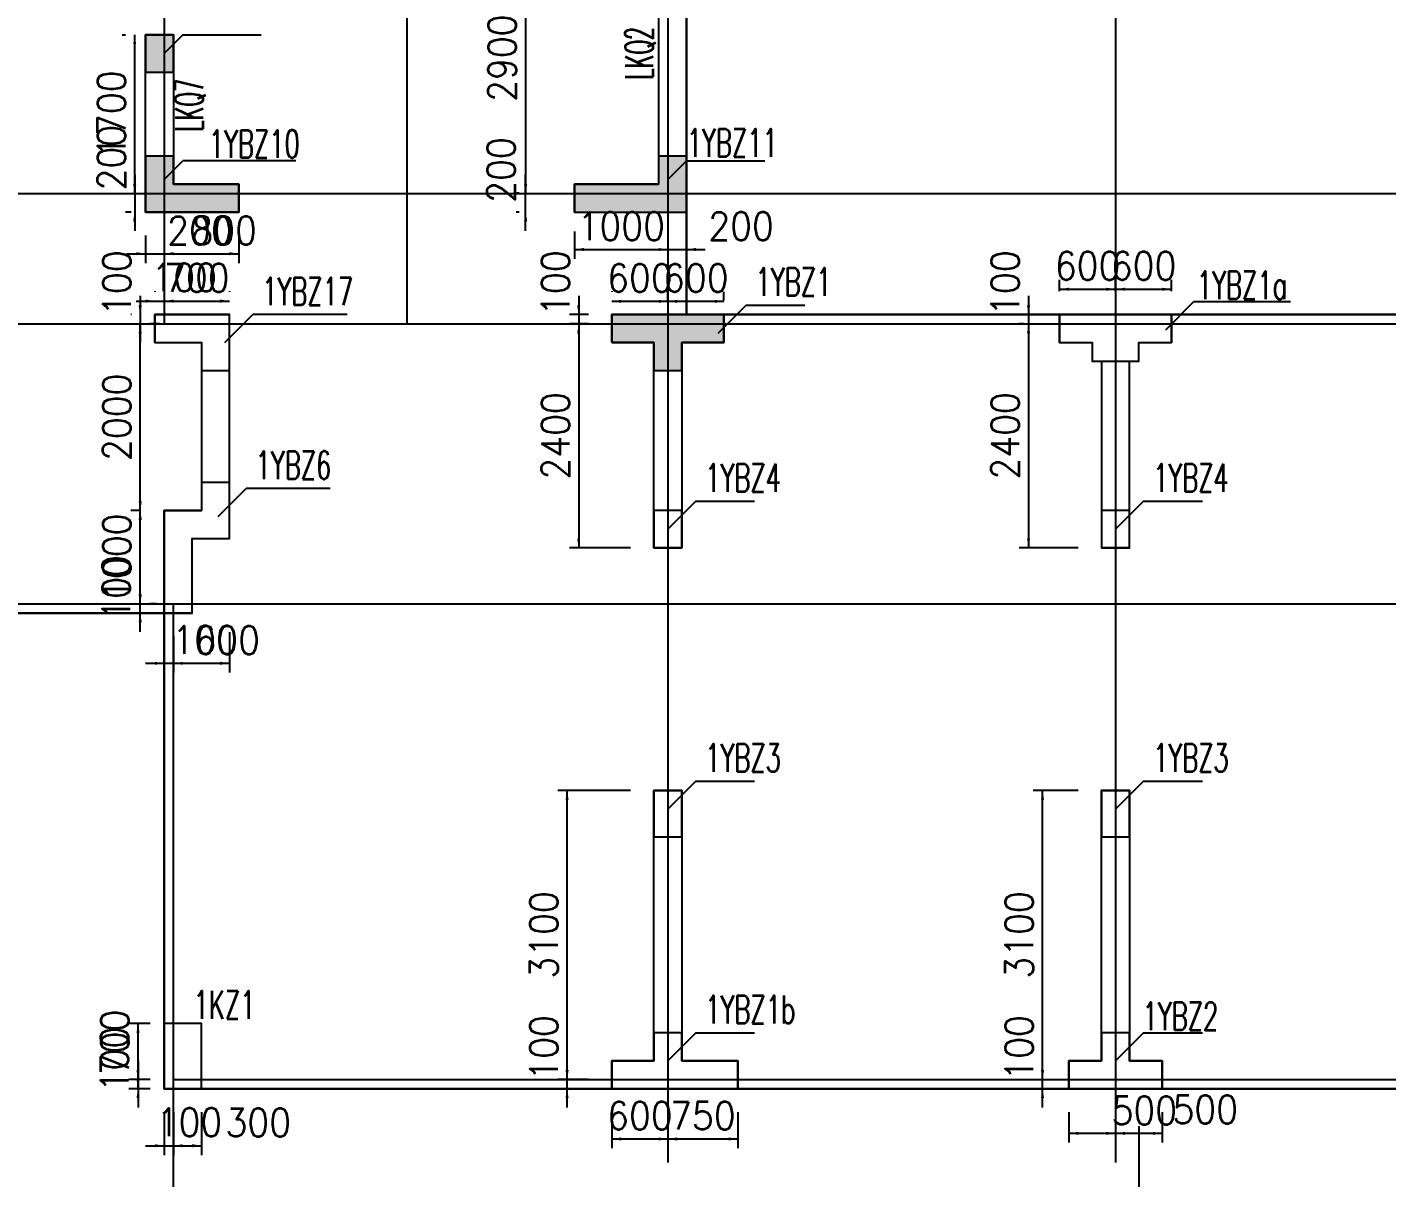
# Model space of a CAD drawing. Extents: x 387171 to 699106, y 11966 to 245688.
# Drawn here: x 606839 to 621415, y 216084 to 228420 of the extents above; entities that cross this region are included whole.
import ezdxf
from ezdxf.enums import TextEntityAlignment as Align

# ---------------------------------------------------------------- set-up
doc = ezdxf.new("R2010")
doc.units = 0
doc.header["$LTSCALE"] = 100
doc.header["$MEASUREMENT"] = 0
doc.linetypes.add('DASHED', pattern=[19.05, 12.7, -6.35])
for name, color, linetype in [('b边缘构件', 235, 'Continuous'), ('colu-主楼', 7, 'Continuous'), ('COLU_DASH', 9, 'DASHED'), ('DOTE', 253, 'Continuous'), ('Q-TEXT', 2, 'Continuous'), ('TEXT', 7, 'Continuous'), ('THIN', 7, 'Continuous'), ('wall-主楼', 2, 'Continuous'), ('Y阴影', 254, 'Continuous'), ('小尺寸', 4, 'Continuous'), ('柱标注', 2, 'Continuous')]:
    doc.layers.add(name, color=color, linetype=linetype)
doc.styles.get("Standard").update_dxf_attribs({"font": 'standard'})
doc.dimstyles.get("Standard").update_dxf_attribs({"dimtxt": 300, "dimasz": 100, "dimexe": 100, "dimexo": 250, "dimgap": 100, "dimtad": 0, "dimtoh": 1, "dimdec": 0, "dimdsep": 46, "dimcen": 0.09, "dimclrt": 7, "dimadec": 0, "dimazin": 0, "dimtfac": 1, "dimtdec": 4, "dimtofl": 0, "dimtmove": 0, "dimatfit": 3, "dimfxl": 1, "dimtolj": 1, "dimtzin": 0, "dimarcsym": 0})

# ---------------------------------------------------------------- blocks, each defined once
blk = doc.blocks.new('*D1892')
at = {"layer": '小尺寸', "color": 0, "linetype": 'ByBlock', "lineweight": -2}
for p, q in [((613708, 216788), (613708, 216400)), ((614458, 216788), (614458, 216400)), ((613708, 216500), (614458, 216500))]:
    blk.add_line(p, q, dxfattribs=at)
for points in [[(613708, 216500), (613808, 216517), (613808, 216483)], [(614458, 216500), (614358, 216483), (614358, 216517)]]:
    blk.add_solid(points, dxfattribs=at)
at = {"layer": '小尺寸', "color": 7, "linetype": 'Continuous', "lineweight": -2, "insert": (614083, 216750), "char_height": 300, "width": 566.67, "attachment_point": 5}
blk.add_mtext('750', dxfattribs=at)
blk = doc.blocks.new('*D1494')
at = {"layer": '小尺寸', "color": 0, "linetype": 'ByBlock', "lineweight": -2}
for p, q in [((612627, 216838), (612627, 217338)), ((612708, 217138), (612527, 217138)), ((612708, 217038), (612527, 217038))]:
    blk.add_line(p, q, dxfattribs=at)
for points in [[(612627, 217138), (612611, 217238), (612644, 217238)], [(612627, 217038), (612644, 216938), (612611, 216938)]]:
    blk.add_solid(points, dxfattribs=at)
at = {"layer": '小尺寸', "color": 7, "linetype": 'Continuous', "lineweight": -2, "insert": (612377, 217476), "char_height": 300, "width": 476.67, "attachment_point": 5, "rotation": 90}
blk.add_mtext('100', dxfattribs=at)
blk = doc.blocks.new('*D2404')
at = {"layer": '小尺寸', "color": 0, "linetype": 'ByBlock', "lineweight": -2}
for p, q in [((608058, 223238), (607951, 223238)), ((608051, 222238), (608051, 223238)), ((608227, 222238), (608151, 222238))]:
    blk.add_line(p, q, dxfattribs=at)
for points in [[(608051, 223238), (608068, 223138), (608034, 223138)], [(608051, 222238), (608034, 222338), (608068, 222338)]]:
    blk.add_solid(points, dxfattribs=at)
at = {"layer": '小尺寸', "color": 7, "linetype": 'Continuous', "lineweight": -2, "insert": (607801, 222738), "char_height": 300, "width": 690, "attachment_point": 5, "rotation": 90}
blk.add_mtext('1000', dxfattribs=at)
blk = doc.blocks.new('*D2012')
at = {"layer": '小尺寸', "color": 0, "linetype": 'ByBlock', "lineweight": -2}
for p, q in [((608408, 221888), (608408, 221500)), ((609008, 221934), (609008, 221500)), ((608408, 221600), (609008, 221600))]:
    blk.add_line(p, q, dxfattribs=at)
for points in [[(608408, 221600), (608508, 221616), (608508, 221583)], [(609008, 221600), (608908, 221583), (608908, 221616)]]:
    blk.add_solid(points, dxfattribs=at)
at = {"layer": '小尺寸', "color": 7, "linetype": 'Continuous', "lineweight": -2, "insert": (608984, 221848), "char_height": 300, "width": 556.67, "attachment_point": 5}
blk.add_mtext('600', dxfattribs=at)
blk = doc.blocks.new('*D2903')
at = {"layer": '小尺寸', "color": 0, "linetype": 'ByBlock', "lineweight": -2}
for p, q in [((608308, 225588), (608308, 225584)), ((609008, 225588), (609008, 225584)), ((608308, 225484), (609008, 225484))]:
    blk.add_line(p, q, dxfattribs=at)
for points in [[(608308, 225484), (608408, 225500), (608408, 225467)], [(609008, 225484), (608908, 225467), (608908, 225500)]]:
    blk.add_solid(points, dxfattribs=at)
at = {"layer": '小尺寸', "color": 7, "linetype": 'Continuous', "lineweight": -2, "insert": (608658, 225734), "char_height": 300, "width": 566.67, "attachment_point": 5}
blk.add_mtext('700', dxfattribs=at)
blk = doc.blocks.new('*D3325')
at = {"layer": '小尺寸', "color": 0, "linetype": 'ByBlock', "lineweight": -2}
for p, q in [((613108, 216788), (613108, 216400)), ((613708, 216788), (613708, 216400)), ((613108, 216500), (613708, 216500))]:
    blk.add_line(p, q, dxfattribs=at)
for points in [[(613108, 216500), (613208, 216517), (613208, 216483)], [(613708, 216500), (613608, 216483), (613608, 216517)]]:
    blk.add_solid(points, dxfattribs=at)
at = {"layer": '小尺寸', "color": 7, "linetype": 'Continuous', "lineweight": -2, "insert": (613408, 216750), "char_height": 300, "width": 556.67, "attachment_point": 5}
blk.add_mtext('600', dxfattribs=at)
blk = doc.blocks.new('*D4067')
at = {"layer": '小尺寸', "color": 0, "linetype": 'ByBlock', "lineweight": -2}
for p, q in [((612627, 216838), (612627, 217338)), ((612858, 217138), (612527, 217138)), ((612858, 217038), (612527, 217038))]:
    blk.add_line(p, q, dxfattribs=at)
for points in [[(612627, 217138), (612611, 217238), (612644, 217238)], [(612627, 217038), (612644, 216938), (612611, 216938)]]:
    blk.add_solid(points, dxfattribs=at)
at = {"layer": '小尺寸', "color": 7, "linetype": 'Continuous', "lineweight": -2, "insert": (612377, 217476), "char_height": 300, "width": 476.67, "attachment_point": 5, "rotation": 90}
blk.add_mtext('100', dxfattribs=at)
blk = doc.blocks.new('*D3828')
at = {"layer": '小尺寸', "color": 0, "linetype": 'ByBlock', "lineweight": -2}
for p, q in [((613308, 220238), (612527, 220238)), ((612627, 217138), (612627, 220238)), ((612708, 217138), (612527, 217138))]:
    blk.add_line(p, q, dxfattribs=at)
for points in [[(612627, 220238), (612644, 220138), (612611, 220138)], [(612627, 217138), (612611, 217238), (612644, 217238)]]:
    blk.add_solid(points, dxfattribs=at)
at = {"layer": '小尺寸', "color": 7, "linetype": 'Continuous', "lineweight": -2, "insert": (612377, 218688), "char_height": 300, "width": 775, "attachment_point": 5, "rotation": 90}
blk.add_mtext('3100', dxfattribs=at)
blk = doc.blocks.new('*D4554')
at = {"layer": '小尺寸', "color": 0, "linetype": 'ByBlock', "lineweight": -2}
for p, q in [((618008, 216788), (618008, 216461)), ((618508, 216788), (618508, 216461)), ((618008, 216561), (618508, 216561))]:
    blk.add_line(p, q, dxfattribs=at)
for points in [[(618008, 216561), (618108, 216577), (618108, 216544)], [(618508, 216561), (618408, 216544), (618408, 216577)]]:
    blk.add_solid(points, dxfattribs=at)
at = {"layer": '小尺寸', "color": 7, "linetype": 'Continuous', "lineweight": -2, "insert": (618816, 216807), "char_height": 300, "width": 566.67, "attachment_point": 5}
blk.add_mtext('500', dxfattribs=at)
blk = doc.blocks.new('*D4307')
at = {"layer": '小尺寸', "color": 0, "linetype": 'ByBlock', "lineweight": -2}
for p, q in [((618508, 216788), (618508, 216461)), ((619008, 216788), (619008, 216461)), ((618508, 216561), (619008, 216561))]:
    blk.add_line(p, q, dxfattribs=at)
for points in [[(618508, 216561), (618608, 216577), (618608, 216544)], [(619008, 216561), (618908, 216544), (618908, 216577)]]:
    blk.add_solid(points, dxfattribs=at)
at = {"layer": '小尺寸', "color": 7, "linetype": 'Continuous', "lineweight": -2, "insert": (619469, 216815), "char_height": 300, "width": 566.67, "attachment_point": 5}
blk.add_mtext('500', dxfattribs=at)
blk = doc.blocks.new('*D490')
at = {"layer": '小尺寸', "color": 0, "linetype": 'ByBlock', "lineweight": -2}
for p, q in [((617724, 216838), (617724, 217338)), ((617557, 217138), (617624, 217138)), ((617758, 217038), (617624, 217038))]:
    blk.add_line(p, q, dxfattribs=at)
for points in [[(617724, 217138), (617708, 217238), (617741, 217238)], [(617724, 217038), (617741, 216938), (617708, 216938)]]:
    blk.add_solid(points, dxfattribs=at)
at = {"layer": '小尺寸', "color": 7, "linetype": 'Continuous', "lineweight": -2, "insert": (617474, 217476), "char_height": 300, "width": 476.67, "attachment_point": 5, "rotation": 90}
blk.add_mtext('100', dxfattribs=at)
blk = doc.blocks.new('*D248')
at = {"layer": '小尺寸', "color": 0, "linetype": 'ByBlock', "lineweight": -2}
for p, q in [((618108, 220238), (617624, 220238)), ((617724, 217138), (617724, 220238)), ((617557, 217138), (617624, 217138))]:
    blk.add_line(p, q, dxfattribs=at)
for points in [[(617724, 220238), (617741, 220138), (617708, 220138)], [(617724, 217138), (617708, 217238), (617741, 217238)]]:
    blk.add_solid(points, dxfattribs=at)
at = {"layer": '小尺寸', "color": 7, "linetype": 'Continuous', "lineweight": -2, "insert": (617474, 218688), "char_height": 300, "width": 775, "attachment_point": 5, "rotation": 90}
blk.add_mtext('3100', dxfattribs=at)
blk = doc.blocks.new('*D1929')
at = {"layer": '小尺寸', "color": 0, "linetype": 'ByBlock', "lineweight": -2}
for p, q in [((608028, 217338), (608028, 216838)), ((608158, 217138), (607928, 217138)), ((608158, 217038), (607928, 217038))]:
    blk.add_line(p, q, dxfattribs=at)
for points in [[(608028, 217138), (608011, 217238), (608044, 217238)], [(608028, 217038), (608044, 216938), (608011, 216938)]]:
    blk.add_solid(points, dxfattribs=at)
at = {"layer": '小尺寸', "color": 7, "linetype": 'Continuous', "lineweight": -2, "insert": (607775, 217353), "char_height": 300, "width": 476.67, "attachment_point": 5, "rotation": 90}
blk.add_mtext('100', dxfattribs=at)
blk = doc.blocks.new('*D2827')
at = {"layer": '小尺寸', "color": 0, "linetype": 'ByBlock', "lineweight": -2}
for p, q in [((608158, 217738), (607928, 217738)), ((608028, 217038), (608028, 217738)), ((608158, 217038), (607928, 217038))]:
    blk.add_line(p, q, dxfattribs=at)
for points in [[(608028, 217738), (608044, 217638), (608011, 217638)], [(608028, 217038), (608011, 217138), (608044, 217138)]]:
    blk.add_solid(points, dxfattribs=at)
at = {"layer": '小尺寸', "color": 7, "linetype": 'Continuous', "lineweight": -2, "insert": (607779, 217535), "char_height": 300, "width": 566.67, "attachment_point": 5, "rotation": 90}
blk.add_mtext('700', dxfattribs=at)
blk = doc.blocks.new('*D3014')
at = {"layer": '小尺寸', "color": 0, "linetype": 'ByBlock', "lineweight": -2}
for p, q in [((608308, 216788), (608308, 216328)), ((608408, 216788), (608408, 216328)), ((608108, 216428), (608608, 216428))]:
    blk.add_line(p, q, dxfattribs=at)
for points in [[(608308, 216428), (608208, 216411), (608208, 216444)], [(608408, 216428), (608508, 216444), (608508, 216411)]]:
    blk.add_solid(points, dxfattribs=at)
at = {"layer": '小尺寸', "color": 7, "linetype": 'Continuous', "lineweight": -2, "insert": (608579, 216681), "char_height": 300, "width": 476.67, "attachment_point": 5}
blk.add_mtext('100', dxfattribs=at)
blk = doc.blocks.new('*D2758')
at = {"layer": '小尺寸', "color": 0, "linetype": 'ByBlock', "lineweight": -2}
for p, q in [((608408, 216788), (608408, 216328)), ((608708, 216788), (608708, 216328)), ((608408, 216428), (608708, 216428))]:
    blk.add_line(p, q, dxfattribs=at)
for points in [[(608408, 216428), (608508, 216444), (608508, 216411)], [(608708, 216428), (608608, 216411), (608608, 216444)]]:
    blk.add_solid(points, dxfattribs=at)
at = {"layer": '小尺寸', "color": 7, "linetype": 'Continuous', "lineweight": -2, "insert": (609317, 216677), "char_height": 300, "width": 566.67, "attachment_point": 5}
blk.add_mtext('300', dxfattribs=at)
blk = doc.blocks.new('*D3878')
at = {"layer": '小尺寸', "color": 0, "linetype": 'ByBlock', "lineweight": -2}
for p, q in [((612708, 226229), (612708, 225936)), ((613708, 226229), (613708, 225936)), ((612708, 226036), (613708, 226036))]:
    blk.add_line(p, q, dxfattribs=at)
for points in [[(612708, 226036), (612808, 226053), (612808, 226020)], [(613708, 226036), (613608, 226020), (613608, 226053)]]:
    blk.add_solid(points, dxfattribs=at)
at = {"layer": '小尺寸', "color": 7, "linetype": 'Continuous', "lineweight": -2, "insert": (613208, 226286), "char_height": 300, "width": 690, "attachment_point": 5}
blk.add_mtext('1000', dxfattribs=at)
blk = doc.blocks.new('*D194')
at = {"layer": '小尺寸', "color": 0, "linetype": 'ByBlock', "lineweight": -2}
for p, q in [((613708, 226229), (613708, 225936)), ((613908, 226229), (613908, 225936)), ((613508, 226036), (614108, 226036))]:
    blk.add_line(p, q, dxfattribs=at)
for points in [[(613708, 226036), (613608, 226020), (613608, 226053)], [(613908, 226036), (614008, 226053), (614008, 226020)]]:
    blk.add_solid(points, dxfattribs=at)
at = {"layer": '小尺寸', "color": 7, "linetype": 'Continuous', "lineweight": -2, "insert": (614493, 226286), "char_height": 300, "width": 566.67, "attachment_point": 5}
blk.add_mtext('200', dxfattribs=at)
blk = doc.blocks.new('*D4362')
at = {"layer": '小尺寸', "color": 0, "linetype": 'ByBlock', "lineweight": -2}
for p, q in [((612183, 226238), (612183, 226838)), ((612112, 226638), (612083, 226638)), ((612112, 226438), (612083, 226438))]:
    blk.add_line(p, q, dxfattribs=at)
for points in [[(612183, 226638), (612166, 226738), (612200, 226738)], [(612183, 226438), (612200, 226338), (612166, 226338)]]:
    blk.add_solid(points, dxfattribs=at)
at = {"layer": '小尺寸', "color": 7, "linetype": 'Continuous', "lineweight": -2, "insert": (611920, 226889), "char_height": 300, "width": 566.67, "attachment_point": 5, "rotation": 90}
blk.add_mtext('200', dxfattribs=at)
blk = doc.blocks.new('*D686')
at = {"layer": '小尺寸', "color": 0, "linetype": 'ByBlock', "lineweight": -2}
for p, q in [((617908, 225588), (617908, 225711)), ((618508, 225588), (618508, 225711)), ((617908, 225611), (618508, 225611))]:
    blk.add_line(p, q, dxfattribs=at)
for points in [[(617908, 225611), (618008, 225627), (618008, 225594)], [(618508, 225611), (618408, 225594), (618408, 225627)]]:
    blk.add_solid(points, dxfattribs=at)
at = {"layer": '小尺寸', "color": 7, "linetype": 'Continuous', "lineweight": -2, "insert": (618208, 225861), "char_height": 300, "width": 556.67, "attachment_point": 5}
blk.add_mtext('600', dxfattribs=at)
blk = doc.blocks.new('*D298')
at = {"layer": '小尺寸', "color": 0, "linetype": 'ByBlock', "lineweight": -2}
for p, q in [((618508, 225588), (618508, 225711)), ((619108, 225588), (619108, 225711)), ((618508, 225611), (619108, 225611))]:
    blk.add_line(p, q, dxfattribs=at)
for points in [[(618508, 225611), (618608, 225627), (618608, 225594)], [(619108, 225611), (619008, 225594), (619008, 225627)]]:
    blk.add_solid(points, dxfattribs=at)
at = {"layer": '小尺寸', "color": 7, "linetype": 'Continuous', "lineweight": -2, "insert": (618808, 225861), "char_height": 300, "width": 556.67, "attachment_point": 5}
blk.add_mtext('600', dxfattribs=at)
blk = doc.blocks.new('*D1183')
at = {"layer": '小尺寸', "color": 0, "linetype": 'ByBlock', "lineweight": -2}
for p, q in [((617575, 225538), (617575, 225038)), ((617658, 225338), (617475, 225338)), ((617519, 225238), (617475, 225238))]:
    blk.add_line(p, q, dxfattribs=at)
for points in [[(617575, 225338), (617558, 225438), (617591, 225438)], [(617575, 225238), (617591, 225138), (617558, 225138)]]:
    blk.add_solid(points, dxfattribs=at)
at = {"layer": '小尺寸', "color": 7, "linetype": 'Continuous', "lineweight": -2, "insert": (617325, 225676), "char_height": 300, "width": 476.67, "attachment_point": 5, "rotation": 90}
blk.add_mtext('100', dxfattribs=at)
blk = doc.blocks.new('*D776')
at = {"layer": '小尺寸', "color": 0, "linetype": 'ByBlock', "lineweight": -2}
for p, q in [((617519, 225238), (617475, 225238)), ((617575, 225238), (617575, 222838)), ((618108, 222838), (617475, 222838))]:
    blk.add_line(p, q, dxfattribs=at)
for points in [[(617575, 225238), (617591, 225138), (617558, 225138)], [(617575, 222838), (617558, 222938), (617591, 222938)]]:
    blk.add_solid(points, dxfattribs=at)
at = {"layer": '小尺寸', "color": 7, "linetype": 'Continuous', "lineweight": -2, "insert": (617325, 224038), "char_height": 300, "width": 785, "attachment_point": 5, "rotation": 90}
blk.add_mtext('2400', dxfattribs=at)
blk = doc.blocks.new('*D140')
at = {"layer": '小尺寸', "color": 0, "linetype": 'ByBlock', "lineweight": -2}
for p, q in [((608051, 221938), (608051, 222438)), ((608058, 222138), (607951, 222138)), ((608227, 222238), (608151, 222238))]:
    blk.add_line(p, q, dxfattribs=at)
for points in [[(608051, 222238), (608034, 222338), (608068, 222338)], [(608051, 222138), (608068, 222038), (608034, 222038)]]:
    blk.add_solid(points, dxfattribs=at)
at = {"layer": '小尺寸', "color": 7, "linetype": 'Continuous', "lineweight": -2, "insert": (607794, 222408), "char_height": 300, "width": 476.67, "attachment_point": 5, "rotation": 90}
blk.add_mtext('100', dxfattribs=at)
blk = doc.blocks.new('*D4315')
at = {"layer": '小尺寸', "color": 0, "linetype": 'ByBlock', "lineweight": -2}
for p, q in [((608051, 223238), (608051, 225238)), ((608257, 225238), (608151, 225238)), ((608058, 223238), (607951, 223238))]:
    blk.add_line(p, q, dxfattribs=at)
for points in [[(608051, 225238), (608068, 225138), (608034, 225138)], [(608051, 223238), (608034, 223338), (608068, 223338)]]:
    blk.add_solid(points, dxfattribs=at)
at = {"layer": '小尺寸', "color": 7, "linetype": 'Continuous', "lineweight": -2, "insert": (607801, 224238), "char_height": 300, "width": 780, "attachment_point": 5, "rotation": 90}
blk.add_mtext('2000', dxfattribs=at)
blk = doc.blocks.new('*D640')
at = {"layer": '小尺寸', "color": 0, "linetype": 'ByBlock', "lineweight": -2}
for p, q in [((607858, 228338), (607892, 228338)), ((607992, 226638), (607992, 228338)), ((607853, 226638), (607892, 226638))]:
    blk.add_line(p, q, dxfattribs=at)
for points in [[(607992, 228338), (608008, 228238), (607975, 228238)], [(607992, 226638), (607975, 226738), (608008, 226738)]]:
    blk.add_solid(points, dxfattribs=at)
at = {"layer": '小尺寸', "color": 7, "linetype": 'Continuous', "lineweight": -2, "insert": (607742, 227488), "char_height": 300, "width": 690, "attachment_point": 5, "rotation": 90}
blk.add_mtext('1700', dxfattribs=at)
blk = doc.blocks.new('*D1070')
at = {"layer": '小尺寸', "color": 0, "linetype": 'ByBlock', "lineweight": -2}
for p, q in [((608308, 221888), (608308, 221500)), ((608408, 221888), (608408, 221500)), ((608108, 221600), (608608, 221600))]:
    blk.add_line(p, q, dxfattribs=at)
for points in [[(608308, 221600), (608208, 221583), (608208, 221616)], [(608408, 221600), (608508, 221616), (608508, 221583)]]:
    blk.add_solid(points, dxfattribs=at)
at = {"layer": '小尺寸', "color": 7, "linetype": 'Continuous', "lineweight": -2, "insert": (608746, 221850), "char_height": 300, "width": 476.67, "attachment_point": 5}
blk.add_mtext('100', dxfattribs=at)
blk = doc.blocks.new('*D1813')
at = {"layer": '小尺寸', "color": 0, "linetype": 'ByBlock', "lineweight": -2}
for p, q in [((608208, 225588), (608208, 225584)), ((608308, 225588), (608308, 225584)), ((608008, 225484), (608508, 225484))]:
    blk.add_line(p, q, dxfattribs=at)
for points in [[(608208, 225484), (608108, 225467), (608108, 225500)], [(608308, 225484), (608408, 225500), (608408, 225467)]]:
    blk.add_solid(points, dxfattribs=at)
at = {"layer": '小尺寸', "color": 7, "linetype": 'Continuous', "lineweight": -2, "insert": (608523, 225738), "char_height": 300, "width": 476.67, "attachment_point": 5}
blk.add_mtext('100', dxfattribs=at)
blk = doc.blocks.new('*D1557')
at = {"layer": '小尺寸', "color": 0, "linetype": 'ByBlock', "lineweight": -2}
for p, q in [((608051, 225538), (608051, 225038)), ((607801, 225238), (607951, 225238)), ((607958, 225338), (607951, 225338))]:
    blk.add_line(p, q, dxfattribs=at)
for points in [[(608051, 225338), (608034, 225438), (608068, 225438)], [(608051, 225238), (608068, 225138), (608034, 225138)]]:
    blk.add_solid(points, dxfattribs=at)
at = {"layer": '小尺寸', "color": 7, "linetype": 'Continuous', "lineweight": -2, "insert": (607801, 225676), "char_height": 300, "width": 476.67, "attachment_point": 5, "rotation": 90}
blk.add_mtext('100', dxfattribs=at)
blk = doc.blocks.new('*D2332')
at = {"layer": '小尺寸', "color": 0, "linetype": 'ByBlock', "lineweight": -2}
for p, q in [((613108, 225588), (613108, 225581)), ((613708, 225488), (613708, 225581)), ((613108, 225481), (613708, 225481))]:
    blk.add_line(p, q, dxfattribs=at)
for points in [[(613108, 225481), (613208, 225497), (613208, 225464)], [(613708, 225481), (613608, 225464), (613608, 225497)]]:
    blk.add_solid(points, dxfattribs=at)
at = {"layer": '小尺寸', "color": 7, "linetype": 'Continuous', "lineweight": -2, "insert": (613408, 225731), "char_height": 300, "width": 556.67, "attachment_point": 5}
blk.add_mtext('600', dxfattribs=at)
blk = doc.blocks.new('*D2084')
at = {"layer": '小尺寸', "color": 0, "linetype": 'ByBlock', "lineweight": -2}
for p, q in [((613708, 225488), (613708, 225581)), ((614308, 225488), (614308, 225581)), ((613708, 225481), (614308, 225481))]:
    blk.add_line(p, q, dxfattribs=at)
for points in [[(613708, 225481), (613808, 225497), (613808, 225464)], [(614308, 225481), (614208, 225464), (614208, 225497)]]:
    blk.add_solid(points, dxfattribs=at)
at = {"layer": '小尺寸', "color": 7, "linetype": 'Continuous', "lineweight": -2, "insert": (614008, 225731), "char_height": 300, "width": 556.67, "attachment_point": 5}
blk.add_mtext('600', dxfattribs=at)
blk = doc.blocks.new('*D2836')
at = {"layer": '小尺寸', "color": 0, "linetype": 'ByBlock', "lineweight": -2}
for p, q in [((612752, 225538), (612752, 225038)), ((612858, 225338), (612652, 225338)), ((612858, 225238), (612652, 225238))]:
    blk.add_line(p, q, dxfattribs=at)
for points in [[(612752, 225338), (612735, 225438), (612768, 225438)], [(612752, 225238), (612768, 225138), (612735, 225138)]]:
    blk.add_solid(points, dxfattribs=at)
at = {"layer": '小尺寸', "color": 7, "linetype": 'Continuous', "lineweight": -2, "insert": (612502, 225676), "char_height": 300, "width": 476.67, "attachment_point": 5, "rotation": 90}
blk.add_mtext('100', dxfattribs=at)
blk = doc.blocks.new('*D2578')
at = {"layer": '小尺寸', "color": 0, "linetype": 'ByBlock', "lineweight": -2}
for p, q in [((612858, 225238), (612652, 225238)), ((612752, 225238), (612752, 222838)), ((613308, 222838), (612652, 222838))]:
    blk.add_line(p, q, dxfattribs=at)
for points in [[(612752, 225238), (612768, 225138), (612735, 225138)], [(612752, 222838), (612735, 222938), (612768, 222938)]]:
    blk.add_solid(points, dxfattribs=at)
at = {"layer": '小尺寸', "color": 7, "linetype": 'Continuous', "lineweight": -2, "insert": (612502, 224038), "char_height": 300, "width": 785, "attachment_point": 5, "rotation": 90}
blk.add_mtext('2400', dxfattribs=at)
blk = doc.blocks.new('*D1095')
at = {"layer": '小尺寸', "color": 0, "linetype": 'ByBlock', "lineweight": -2}
for p, q in [((612112, 229538), (612083, 229538)), ((612183, 229538), (612183, 226639)), ((612112, 226639), (612083, 226639))]:
    blk.add_line(p, q, dxfattribs=at)
for points in [[(612183, 229538), (612200, 229438), (612166, 229438)], [(612183, 226639), (612166, 226739), (612200, 226739)]]:
    blk.add_solid(points, dxfattribs=at)
at = {"layer": '小尺寸', "color": 7, "linetype": 'Continuous', "lineweight": -2, "insert": (611933, 228088), "char_height": 300, "width": 775, "attachment_point": 5, "rotation": 90}
blk.add_mtext('2900', dxfattribs=at)
blk = doc.blocks.new('*D690')
at = {"layer": '小尺寸', "color": 0, "linetype": 'ByBlock', "lineweight": -2}
for p, q in [((608108, 226188), (608108, 225891)), ((608308, 226188), (608308, 225891)), ((607908, 225991), (608508, 225991))]:
    blk.add_line(p, q, dxfattribs=at)
for points in [[(608108, 225991), (608008, 225975), (608008, 226008)], [(608308, 225991), (608408, 226008), (608408, 225975)]]:
    blk.add_solid(points, dxfattribs=at)
at = {"layer": '小尺寸', "color": 7, "linetype": 'Continuous', "lineweight": -2, "insert": (608691, 226241), "char_height": 300, "width": 566.67, "attachment_point": 5}
blk.add_mtext('200', dxfattribs=at)
blk = doc.blocks.new('*D434')
at = {"layer": '小尺寸', "color": 0, "linetype": 'ByBlock', "lineweight": -2}
for p, q in [((608308, 226188), (608308, 225891)), ((609108, 226188), (609108, 225891)), ((608308, 225991), (609108, 225991))]:
    blk.add_line(p, q, dxfattribs=at)
for points in [[(608308, 225991), (608408, 226008), (608408, 225975)], [(609108, 225991), (609008, 225975), (609008, 226008)]]:
    blk.add_solid(points, dxfattribs=at)
at = {"layer": '小尺寸', "color": 7, "linetype": 'Continuous', "lineweight": -2, "insert": (608951, 226241), "char_height": 300, "width": 566.67, "attachment_point": 5}
blk.add_mtext('800', dxfattribs=at)
blk = doc.blocks.new('*D4034')
at = {"layer": '小尺寸', "color": 0, "linetype": 'ByBlock', "lineweight": -2}
for p, q in [((607992, 226838), (607992, 226238)), ((607853, 226638), (607892, 226638)), ((607953, 226438), (607892, 226438))]:
    blk.add_line(p, q, dxfattribs=at)
for points in [[(607992, 226638), (607975, 226738), (608008, 226738)], [(607992, 226438), (608008, 226338), (607975, 226338)]]:
    blk.add_solid(points, dxfattribs=at)
at = {"layer": '小尺寸', "color": 7, "linetype": 'Continuous', "lineweight": -2, "insert": (607742, 227021), "char_height": 300, "width": 566.67, "attachment_point": 5, "rotation": 90}
blk.add_mtext('200', dxfattribs=at)

msp = doc.modelspace()

# ---------------------------------------------------------------- hatches: boundary and pattern name
at = {"layer": 'Y阴影'}
for points in [[(608108.1, 228337.9), (608108.1, 227937.9), (608408.1, 227937.9), (608408.1, 228337.9)], [(608108.1, 227037.9), (608108.1, 226437.9), (609108.1, 226437.9), (609108.1, 226737.9), (608408.1, 226737.9), (608408.1, 227037.9)], [(612708.1, 226737.9), (612708.1, 226437.9), (613908.1, 226437.9), (613908.1, 227037.9), (613608.1, 227037.9), (613608.1, 226737.9)], [(613108.1, 225037.9), (613558.1, 225037.9), (613558.1, 224737.9), (613858.1, 224737.9), (613858.1, 225037.9), (614308.1, 225037.9), (614308.1, 225337.9), (613108.1, 225337.9)]]:
    msp.add_hatch(color=256, dxfattribs=at).paths.add_polyline_path(points, flags=0)
h = msp.add_hatch(dxfattribs=at)
h.set_pattern_fill('ANSI31', color=256, scale=25, style=0)
h.set_pattern_definition([])
h.paths.add_polyline_path([(609008.1, 225237.9), (609008.1, 225337.9), (608208.1, 225337.9), (608208.1, 225237.9)], flags=0)
h.paths.add_polyline_path([(608408.1, 225237.9), (608408.1, 225037.9), (608708.1, 225037.9), (608708.1, 224737.9), (609008.1, 224737.9), (609008.1, 225237.9)], flags=0)
h.paths.add_polyline_path([(608408.1, 225237.9), (608208.1, 225237.9), (608208.1, 225037.9), (608408.1, 225037.9)], flags=0)
h = msp.add_hatch(dxfattribs=at)
h.set_pattern_fill('ANSI31', color=256, scale=25, style=0)
h.set_pattern_definition([])
h.paths.add_polyline_path([(617908.1, 225337.9), (617908.1, 225037.9), (618258.1, 225037.9), (618258.1, 224837.9), (618758.1, 224837.9), (618758.1, 225037.9), (619108.1, 225037.9), (619108.1, 225337.9)], flags=0)
h = msp.add_hatch(dxfattribs=at)
h.set_pattern_fill('ANSI31', color=256, scale=25, style=0)
h.set_pattern_definition([])
h.paths.add_polyline_path([(608708.1, 223237.9), (608408.1, 223237.9), (608408.1, 222237.9), (608608.1, 222237.9), (608608.1, 222937.9), (609008.1, 222937.9), (609008.1, 223537.9), (608708.1, 223537.9)], flags=0)
h.paths.add_polyline_path([(608408.1, 223138), (608308.1, 223138), (608308.1, 222237.9), (608408.1, 222237.9)], flags=0)
h.paths.add_polyline_path([(608408.1, 222137.9), (608608.1, 222137.9), (608608.1, 222237.9), (608408.1, 222237.9)], flags=0)
h.paths.add_polyline_path([(608408.1, 222237.9), (608308.1, 222237.9), (608308.1, 222137.9), (608408.1, 222137.9)], flags=0)
h = msp.add_hatch(dxfattribs=at)
h.set_pattern_fill('ANSI31', color=256, scale=25, style=0)
h.set_pattern_definition([])
h.paths.add_polyline_path([(613558.1, 223237.9), (613558.1, 222837.9), (613858.1, 222837.9), (613858.1, 223237.9)], flags=0)
h = msp.add_hatch(dxfattribs=at)
h.set_pattern_fill('ANSI31', color=256, scale=25, style=0)
h.set_pattern_definition([])
h.paths.add_polyline_path([(618358.1, 223237.9), (618358.1, 222837.9), (618658.1, 222837.9), (618658.1, 223237.9)], flags=0)
h = msp.add_hatch(dxfattribs=at)
h.set_pattern_fill('ANSI31', color=256, scale=25, style=0)
h.set_pattern_definition([])
h.paths.add_polyline_path([(613708.1, 220237.9), (613558.1, 220237.9), (613558.1, 219737.9), (613708.1, 219737.9)], flags=0)
h.paths.add_polyline_path([(613858.1, 220187.9), (613708.1, 220037.9), (613708.1, 219737.9), (613858.1, 219737.9)], flags=0)
h.paths.add_polyline_path([(613858.1, 220187.9), (613858.1, 220237.9), (613708.1, 220237.9), (613708.1, 220037.9)], flags=0)
h = msp.add_hatch(dxfattribs=at)
h.set_pattern_fill('ANSI31', color=256, scale=25, style=0)
h.set_pattern_definition([])
h.paths.add_polyline_path([(618508.1, 220237.9), (618358.1, 220237.9), (618358.1, 219737.9), (618508.1, 219737.9)], flags=0)
h.paths.add_polyline_path([(618658.1, 220187.9), (618508.1, 220037.9), (618508.1, 219737.9), (618658.1, 219737.9)], flags=0)
h.paths.add_polyline_path([(618658.1, 220187.9), (618658.1, 220237.9), (618508.1, 220237.9), (618508.1, 220037.9)], flags=0)
h = msp.add_hatch(dxfattribs=at)
h.set_pattern_fill('ANSI31', color=256, scale=25, style=0)
h.set_pattern_definition([])
h.paths.add_polyline_path([(613108.1, 217337.9), (613108.1, 217037.9), (614458.1, 217037.9), (614458.1, 217337.9), (613858.1, 217337.9), (613858.1, 217637.9), (613558.1, 217637.9), (613558.1, 217337.9)], flags=0)
h = msp.add_hatch(dxfattribs=at)
h.set_pattern_fill('ANSI31', color=256, scale=25, style=0)
h.set_pattern_definition([])
h.paths.add_polyline_path([(618658.1, 217637.9), (618508.1, 217637.9), (618508.1, 217337.9), (618658.1, 217487.9)], flags=0)
h.paths.add_polyline_path([(618508.1, 217637.9), (618358.1, 217637.9), (618358.1, 217337.9), (618008.1, 217337.9), (618008.1, 217137.9), (618508.1, 217137.9)], flags=0)
h.paths.add_polyline_path([(619008.1, 217337.9), (618658.1, 217337.9), (618658.1, 217487.9), (618508.1, 217337.9), (618508.1, 217137.9), (619008.1, 217137.9)], flags=0)
h.paths.add_polyline_path([(619008.1, 217137.9), (618508.1, 217137.9), (618508.1, 217037.9), (619008.1, 217037.9)], flags=0)
h.paths.add_polyline_path([(618508.1, 217137.9), (618008.1, 217137.9), (618008.1, 217037.9), (618508.1, 217037.9)], flags=0)

# ---------------------------------------------------------------- linework, layer by layer
at = {"color": 1, "lineweight": 30}
for points in [[(652208.1, 230737.9), (648158.1, 230737.9), (648158.1, 231687.9), (645108.1, 231687.9), (645108.1, 229737.9), (642408.1, 229737.9), (642408.1, 225337.9), (631758.1, 225337.9), (631758.1, 229237.9), (624358.1, 229237.9), (624358.1, 226837.9), (623608.1, 226837.9), (623608.1, 225337.9), (613908.1, 225337.9), (613908.1, 229737.9), (611108.1, 229737.9), (611108.1, 231687.9), (608058.1, 231687.9), (608058.1, 230737.9), (604008.1, 230737.9)], [(604008.1, 230737.9), (604008.1, 228587.9), (603408.1, 228587.9), (603408.1, 225137.9), (604008.1, 225137.9), (604008.1, 222137.9), (608308.1, 222137.9), (608308.1, 217037.9), (652208.1, 217037.9)]]:
    msp.add_lwpolyline(points, dxfattribs=at)
at = {"layer": 'b边缘构件'}
for points in [[(608108.1, 228337.9), (608408.1, 228337.9)], [(608108.1, 228337.9), (608108.1, 227937.9), (608408.1, 227937.9), (608408.1, 228337.9), (608108.1, 228337.9)], [(608108.1, 227037.9), (608108.1, 226437.9), (609108.1, 226437.9), (609108.1, 226737.9), (608408.1, 226737.9), (608408.1, 227037.9), (608108.1, 227037.9)], [(612708.1, 226737.9), (612708.1, 226437.9), (613908.1, 226437.9), (613908.1, 227037.9), (613608.1, 227037.9), (613608.1, 226737.9), (612708.1, 226737.9)], [(608408.1, 226737.9), (609108.1, 226737.9)], [(609108.1, 226737.9), (609108.1, 226437.9)], [(612708.1, 226737.9), (613608.1, 226737.9)], [(612708.1, 226437.9), (612708.1, 226737.9)], [(608108.1, 226437.9), (609108.1, 226437.9)], [(612708.1, 226437.9), (613908.1, 226437.9)], [(608208.1, 225337.9), (609008.1, 225337.9)], [(608208.1, 225037.9), (608208.1, 225337.9)], [(608208.1, 225337.9), (608208.1, 225037.9), (608708.1, 225037.9), (608708.1, 224737.9), (609008.1, 224737.9), (609008.1, 225337.9), (608208.1, 225337.9)], [(613108.1, 225037.9), (613558.1, 225037.9), (613558.1, 224737.9), (613858.1, 224737.9), (613858.1, 225037.9), (614308.1, 225037.9), (614308.1, 225337.9), (613108.1, 225337.9), (613108.1, 225037.9)], [(613858.1, 225337.9), (614308.1, 225337.9)], [(614308.1, 225337.9), (614308.1, 225037.9)], [(617908.1, 225337.9), (618658.1, 225337.9)], [(617908.1, 225037.9), (617908.1, 225337.9)], [(617908.1, 225337.9), (617908.1, 225037.9), (618258.1, 225037.9), (618258.1, 224837.9), (618758.1, 224837.9), (618758.1, 225037.9), (619108.1, 225037.9), (619108.1, 225337.9), (617908.1, 225337.9)], [(618658.1, 225337.9), (619108.1, 225337.9)], [(619108.1, 225337.9), (619108.1, 225037.9)], [(608208.1, 225037.9), (608708.1, 225037.9)], [(613858.1, 225037.9), (614308.1, 225037.9)], [(617908.1, 225037.9), (618258.1, 225037.9)], [(618758.1, 225037.9), (619108.1, 225037.9)], [(608308.1, 223237.9), (608308.1, 222137.9), (608608.1, 222137.9), (608608.1, 222937.9), (609008.1, 222937.9), (609008.1, 223537.9), (608708.1, 223537.9), (608708.1, 223237.9), (608308.1, 223237.9)], [(608308.1, 223237.9), (608708.1, 223237.9)], [(608308.1, 222137.9), (608308.1, 223237.9)], [(613558.1, 223237.9), (613558.1, 222837.9), (613858.1, 222837.9), (613858.1, 223237.9), (613558.1, 223237.9)], [(618358.1, 223237.9), (618358.1, 222837.9), (618658.1, 222837.9), (618658.1, 223237.9), (618358.1, 223237.9)], [(608608.1, 222937.9), (609008.1, 222937.9)], [(608608.1, 222137.9), (608608.1, 222937.9)], [(613858.1, 222837.9), (613558.1, 222837.9)], [(618658.1, 222837.9), (618358.1, 222837.9)], [(608608.1, 222137.9), (608308.1, 222137.9)], [(613558.1, 220237.9), (613858.1, 220237.9)], [(613558.1, 220237.9), (613558.1, 219737.9), (613858.1, 219737.9), (613858.1, 220237.9), (613558.1, 220237.9)], [(618358.1, 220237.9), (618658.1, 220237.9)], [(618358.1, 220237.9), (618358.1, 219737.9), (618658.1, 219737.9), (618658.1, 220237.9), (618358.1, 220237.9)], [(613108.1, 217337.9), (613108.1, 217037.9), (614458.1, 217037.9), (614458.1, 217337.9), (613858.1, 217337.9), (613858.1, 217637.9), (613558.1, 217637.9), (613558.1, 217337.9), (613108.1, 217337.9)], [(618008.1, 217337.9), (618008.1, 217037.9), (619008.1, 217037.9), (619008.1, 217337.9), (618658.1, 217337.9), (618658.1, 217637.9), (618358.1, 217637.9), (618358.1, 217337.9), (618008.1, 217337.9)], [(618008.1, 217337.9), (618358.1, 217337.9)], [(618008.1, 217037.9), (618008.1, 217337.9)], [(618658.1, 217337.9), (619008.1, 217337.9)], [(619008.1, 217337.9), (619008.1, 217037.9)], [(618008.1, 217037.9), (618358.1, 217037.9)], [(618358.1, 217037.9), (619008.1, 217037.9)]]:
    msp.add_lwpolyline(points, dxfattribs=at)
at = {"layer": 'colu-主楼'}
msp.add_lwpolyline([(608708.1, 217037.9), (608708.1, 217737.9), (608308.1, 217737.9), (608308.1, 217037.9)], close=True, dxfattribs=at)
at = {"layer": 'COLU_DASH'}
for p, q in [((613558.1, 219737.9), (613858.1, 219737.9)), ((618358.1, 219737.9), (618658.1, 219737.9))]:
    msp.add_line(p, q, dxfattribs=at)
at = {"layer": 'DOTE'}
for p, q in [((608308.1, 234260.7), (608308.1, 225237.9)), ((610908.1, 234041.4), (610908.1, 225237.9)), ((613708.1, 234041.4), (613708.1, 216247.2)), ((618508.1, 234041.4), (618508.1, 216247.2)), ((599084.7, 226637.9), (664768.6, 226637.9)), ((599084.7, 225237.9), (664768.6, 225237.9)), ((602058.1, 222237.9), (664768.6, 222237.9)), ((608408.1, 213087.9), (608408.1, 222237.9)), ((608408.1, 217137.9), (664768.6, 217137.9)), ((618758.1, 216637.9), (618758.1, 184587.9))]:
    msp.add_line(p, q, dxfattribs=at)
at = {"layer": 'THIN', "color": 200}
for p, q in [((608308.1, 226787.9), (608508.1, 226987.9)), ((609718, 226987.9), (608508.1, 226987.9)), ((619044.6, 225176.7), (619344.6, 225476.7)), ((620383.4, 225476.7), (619344.6, 225476.7)), ((608958.1, 225037.9), (609258.1, 225337.9)), ((610268.9, 225337.9), (609258.1, 225337.9)), ((608887.5, 223172.9), (609187.5, 223472.9)), ((610086.5, 223472.9), (609187.5, 223472.9))]:
    msp.add_line(p, q, dxfattribs=at)
for points in [[(608308.1, 228137.9), (608508.1, 228337.9), (609348.1, 228337.9)], [(613708.1, 226787.9), (613908.1, 226987.9), (614748.1, 226987.9)], [(614247.7, 225139.5), (614547.7, 225439.5), (615177.7, 225439.5)], [(613708.1, 223037.9), (614008.1, 223337.9), (614638.1, 223337.9)], [(618508.1, 223037.9), (618808.1, 223337.9), (619438.1, 223337.9)], [(613708.1, 220037.9), (614008.1, 220337.9), (614638.1, 220337.9)], [(618508.1, 220037.9), (618808.1, 220337.9), (619438.1, 220337.9)], [(613708.1, 217337.9), (614008.1, 217637.9), (614638.1, 217637.9)], [(618508.1, 217337.9), (618808.1, 217637.9), (619438.1, 217637.9)]]:
    msp.add_lwpolyline(points, dxfattribs=at)
at = {"layer": 'wall-主楼'}
for points in [[(613908.1, 226437.9), (613908.1, 229737.9), (612508.1, 229737.9), (612508.1, 229437.9), (613608.1, 229437.9), (613608.1, 226737.9), (612708.1, 226737.9), (612708.1, 226437.9)], [(609108.1, 226437.9), (608108.1, 226437.9), (608108.1, 228337.9), (608408.1, 228337.9), (608408.1, 226737.9), (609108.1, 226737.9)], [(608608.1, 222937.9), (609008.1, 222937.9), (609008.1, 225337.9), (608208.1, 225337.9), (608208.1, 225037.9), (608708.1, 225037.9), (608708.1, 223237.9), (608308.1, 223237.9), (608308.1, 222137.9), (608608.1, 222137.9)], [(613108.1, 225037.9), (613108.1, 225337.9), (614308.1, 225337.9), (614308.1, 225037.9), (613858.1, 225037.9), (613858.1, 222837.9), (613558.1, 222837.9), (613558.1, 225037.9)], [(613108.1, 217037.9), (613108.1, 217337.9), (613558.1, 217337.9), (613558.1, 220237.9), (613858.1, 220237.9), (613858.1, 217337.9), (614458.1, 217337.9), (614458.1, 217037.9)], [(618008.1, 217037.9), (618008.1, 217337.9), (618358.1, 217337.9), (618358.1, 220237.9), (618658.1, 220237.9), (618658.1, 217337.9), (619008.1, 217337.9), (619008.1, 217037.9)]]:
    msp.add_lwpolyline(points, close=True, dxfattribs=at)
msp.add_lwpolyline([(618358.1, 224837.9), (618358.1, 222837.9), (618658.1, 222837.9), (618658.1, 224837.9), (618758.1, 224837.9), (618758.1, 225037.9), (619108.1, 225037.9), (619108.1, 225337.9), (617908.1, 225337.9), (617908.1, 225037.9), (618258.1, 225037.9), (618258.1, 224837.9), (618358.1, 224837.9)], dxfattribs=at)

# ---------------------------------------------------------------- texts
at = {"layer": 'Q-TEXT', "color": 3, "width": 0.6}
for s, p in [('LKQ2', (613550.6, 227860.8)), ('LKQ7', (608724.9, 227302.9))]:
    msp.add_text(s, height=300, rotation=90, dxfattribs=at).set_placement(p)
at = {"layer": 'TEXT', "color": 200, "width": 0.7}
for s, p in [('1YBZ10', (608786, 227017.7)), ('1YBZ11', (613909.4, 227031.6)), ('1YBZ1', (614647.7, 225539.5)), ('1YBZ1a', (619378.5, 225504.6)), ('1YBZ17', (609358.1, 225437.9)), ('1YBZ6', (609287.5, 223572.9)), ('1YBZ4', (614108.1, 223437.9)), ('1YBZ4', (618908.1, 223437.9)), ('1YBZ3', (614108.1, 220437.9)), ('1YBZ3', (618908.1, 220437.9)), ('1YBZ1b', (614108.1, 217737.9)), ('1YBZ2', (618796.6, 217667.1))]:
    msp.add_text(s, height=300, dxfattribs=at).set_placement(p)
at = {"layer": '柱标注', "color": 200, "width": 0.7}
msp.add_text('1KZ1', height=300, dxfattribs=at).set_placement((608954.8, 217937.5), align=Align.MIDDLE_CENTER)

# ---------------------------------------------------------------- dimensions: what is measured, and where the dimension line sits
at = {"layer": '小尺寸'}
dim = msp.add_linear_dim(base=(612183.1, 226639), p1=(612361.6, 229537.9), p2=(612361.6, 226639), angle=90, text='2900', dimstyle='Standard', dxfattribs=at)
dim.commit()
dim.dimension.update_dxf_attribs({"geometry": '*D1095', "text_midpoint": (611933.1, 228088.5)})
for base, p1, p2, picture, middle in [((607991.7, 228337.9), (608102.5, 226637.9), (608108.1, 228337.9), '*D640', (607741.7, 227487.9)), ((607991.7, 226437.9), (608102.5, 226637.9), (608202.5, 226437.9), '*D4034', (607741.7, 226537.9)), ((612183.1, 226637.9), (612361.6, 226437.9), (612361.6, 226637.9), '*D4362', (611920.3, 226405.6)), ((608051, 225237.9), (608208.1, 225337.9), (608051, 225237.9), '*D1557', (607801, 225287.9)), ((612751.5, 225237.9), (613108.1, 225337.9), (613108.1, 225237.9), '*D2836', (612501.5, 225287.9)), ((617574.6, 225237.9), (617908.1, 225337.9), (617769, 225237.9), '*D1183', (617324.6, 225287.9)), ((608051, 225237.9), (608308.1, 223237.9), (608007.3, 225237.9), '*D4315', (607801, 224237.9)), ((612751.5, 222837.9), (613108.1, 225237.9), (613558.1, 222837.9), '*D2578', (612501.5, 224037.9)), ((617574.6, 222837.9), (617769, 225237.9), (618358.1, 222837.9), '*D776', (617324.6, 224037.9)), ((608051, 223237.9), (607976.9, 222237.9), (608308.1, 223237.9), '*D2404', (607801, 222737.9)), ((608051, 222237.9), (608308.1, 222137.9), (607976.9, 222237.9), '*D140', (607793.9, 222020.1)), ((612627.5, 220237.9), (612958.1, 217137.9), (613558.1, 220237.9), '*D3828', (612377.5, 218687.9)), ((617724.3, 220237.9), (617807.1, 217137.9), (618358.1, 220237.9), '*D248', (617474.3, 218687.9)), ((608027.8, 217737.9), (608408.1, 217037.9), (608408.1, 217737.9), '*D2827', (607779.1, 217534.8)), ((612627.5, 217137.9), (612958.1, 217037.9), (612958.1, 217137.9), '*D1494', (612377.5, 217087.9)), ((612627.5, 217137.9), (613108.1, 217037.9), (613108.1, 217137.9), '*D4067', (612377.5, 217087.9)), ((617724.3, 217137.9), (618008.1, 217037.9), (617807.1, 217137.9), '*D490', (617474.3, 217087.9)), ((608027.8, 217037.9), (608408.1, 217137.9), (608408.1, 217037.9), '*D1929', (607775.2, 216965))]:
    dim = msp.add_linear_dim(base=base, p1=p1, p2=p2, angle=90, dimstyle='Standard', dxfattribs=at)
    dim.commit()
    dim.dimension.update_dxf_attribs({"geometry": picture, "text_midpoint": middle})
for base, p1, p2, picture, middle in [((608308.1, 225991.4), (608108.1, 226437.9), (608308.1, 226437.9), '*D690', (608208.1, 226241.4)), ((609108.1, 225991.4), (608308.1, 226437.9), (609108.1, 226437.9), '*D434', (608951.3, 226240.7)), ((613708.1, 226036.2), (612708.1, 226479.1), (613708.1, 226479.1), '*D3878', (613208.1, 226286.2)), ((613908.1, 226036.2), (613708.1, 226479.1), (613908.1, 226479.1), '*D194', (614010, 226286.2)), ((608308.1, 225483.8), (608208.1, 225337.9), (608308.1, 225337.9), '*D1813', (608134.2, 225738.4)), ((609008.1, 225483.8), (608308.1, 225337.9), (609008.1, 225337.9), '*D2903', (608658.1, 225733.8)), ((613708.1, 225480.7), (613108.1, 225337.9), (613708.1, 225237.9), '*D2332', (613408.1, 225730.7)), ((614308.1, 225480.7), (613708.1, 225237.9), (614308.1, 225237.9), '*D2084', (614008.1, 225730.7)), ((618508.1, 225610.7), (617908.1, 225337.9), (618508.1, 225337.9), '*D686', (618208.1, 225860.7)), ((619108.1, 225610.7), (618508.1, 225337.9), (619108.1, 225337.9), '*D298', (618808.1, 225860.7)), ((608408.1, 221599.7), (608308.1, 222137.9), (608408.1, 222137.9), '*D1070', (608358.1, 221849.7)), ((609008.1, 221599.7), (608408.1, 222137.9), (609008.1, 222183.7), '*D2012', (608984.4, 221848.5)), ((608408.1, 216427.8), (608308.1, 217037.9), (608408.1, 217037.9), '*D3014', (608190.5, 216680.6)), ((608708.1, 216427.8), (608408.1, 217037.9), (608708.1, 217037.9), '*D2758', (608784, 216676.7)), ((613708.1, 216500.1), (613108.1, 217037.9), (613708.1, 217037.9), '*D3325', (613408.1, 216750.1)), ((614458.1, 216500.1), (613708.1, 217037.9), (614458.1, 217037.9), '*D1892', (614083.1, 216750.1)), ((618508.1, 216560.5), (618008.1, 217037.9), (618508.1, 217037.9), '*D4554', (618182.7, 216806.6)), ((619008.1, 216560.5), (618508.1, 217037.9), (619008.1, 217037.9), '*D4307', (618835.5, 216815.2))]:
    dim = msp.add_linear_dim(base=base, p1=p1, p2=p2, dimstyle='Standard', dxfattribs=at)
    dim.commit()
    dim.dimension.update_dxf_attribs({"geometry": picture, "text_midpoint": middle})

doc.saveas('drawing.dxf')
